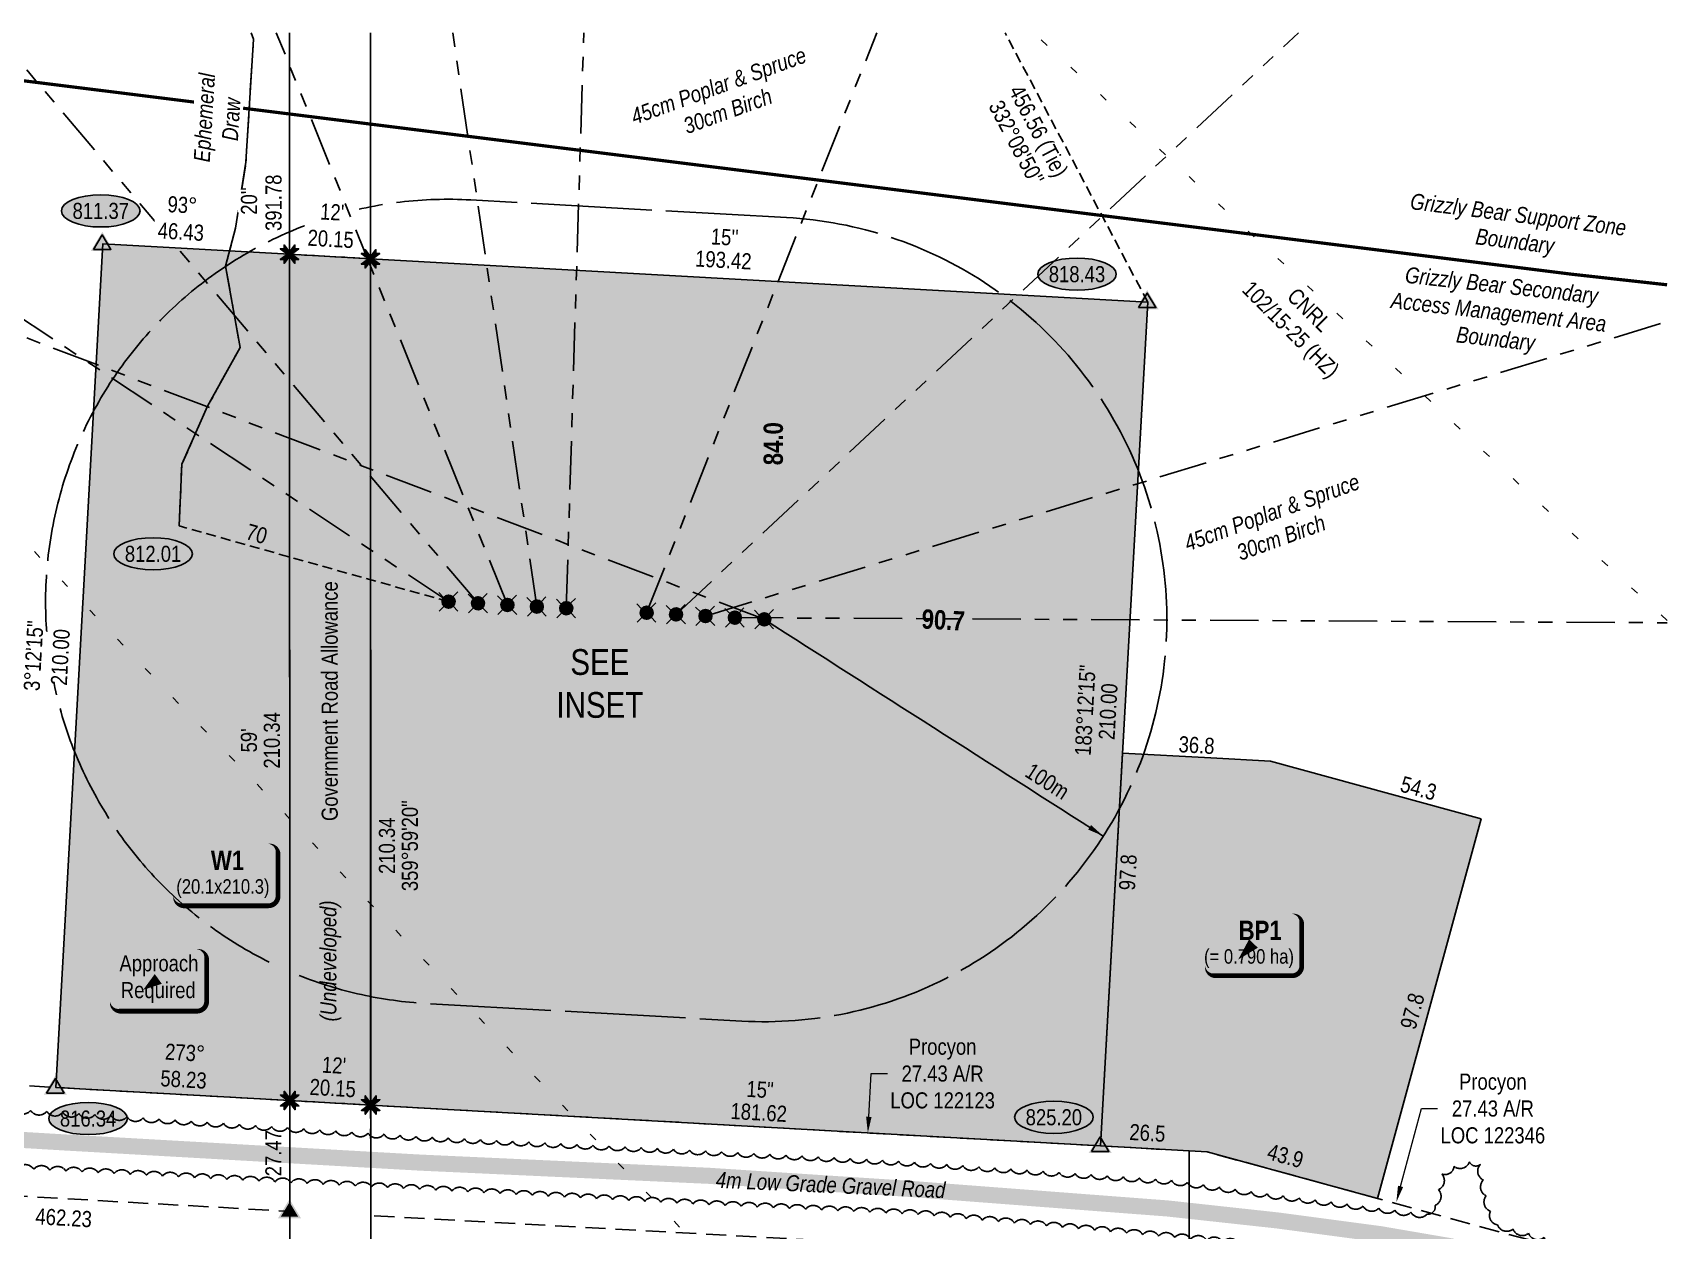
# Model space of a CAD drawing. Extents: x 498179 to 504650, y 6026245 to 6032974.
# Drawn here: x 502810 to 503829, y 6026960 to 6027703 of the extents above; entities that cross this region are included whole.
import ezdxf
from ezdxf.enums import TextEntityAlignment as Align

# ---------------------------------------------------------------- set-up
doc = ezdxf.new("R2010")
doc.units = 0
doc.header["$LTSCALE"] = 5
doc.header["$PDSIZE"] = 0.5
for name, pattern in [('0', [1, 1, 0]), ('DASHDOT2', [12.7, 6.35, -3.175, 0, -3.175]), ('foc-ACCESSROAD', [3.75, 2.5, -1.25]), ('foc-BUFFER', [16.75, 15, -1.75]), ('foc-DOT', [1, 0.2, -0.8]), ('foc-DRILLPATH', [14.75, 6, -1.75, 1.75, -1.75, 1.75, -1.75]), ('foc-TIELINE', [1.875, 1.25, -0.625]), ('foc-TOPO-ephemeral', [6.25, 3.125, -0.625, 0.625, -0.625, 0.625, -0.625]), ('foc-TRAV', [1.875, 1.25, -0.625])]:
    doc.linetypes.add(name, pattern=pattern)
doc.layers.get('Defpoints').update_dxf_attribs({"color": 9})
for name, color, linetype in [('AS-ROADS', 254, 'Continuous'), ('AS-WILDLIFE', 131, 'DASHDOT2'), ('AUX-BUFFER', 7, 'foc-BUFFER'), ('CG-NOTES', 7, 'Continuous'), ('DETAIL-HZ-Existing', 8, 'foc-DOT'), ('DETAIL-T', 7, 'Continuous'), ('DRILL-T', 8, 'Continuous'), ('F-AR', 190, 'foc-ACCESSROAD'), ('L-BD', 7, 'Continuous'), ('L-MON', 1, 'Continuous'), ('L-ROAD-T', 7, 'Continuous'), ('L-SEC', 7, 'Continuous'), ('L-TIE', 7, 'foc-TIELINE'), ('P-ELEVATION', 7, 'Continuous'), ('P-PDRILLPATH', 12, 'foc-DRILLPATH'), ('P-PROPOSED', 10, 'Continuous'), ('P-PROPOSED-H', 21, 'Continuous'), ('P-TEMP-BLOCKS', 250, 'Continuous'), ('P-TEMP-BLUE', 146, 'Continuous'), ('P-TEMP-BLUE-T', 146, 'Continuous'), ('P-TRAV', 4, 'foc-TRAV'), ('P-WORKAREA-COUNTY', 104, 'Continuous'), ('P-WORKAREA-COUNTY-H', 71, 'Continuous'), ('T-BUSH', 110, '0'), ('T-BUSH-T', 110, 'Continuous'), ('T-DRAW', 143, 'foc-TOPO-ephemeral'), ('T-TIE', 201, 'foc-TIELINE'), ('T-WATER-T', 170, 'Continuous')]:
    doc.layers.add(name, color=color, linetype=linetype)
for name, color, linetype, lineweight in [('F-AR-T', 190, 'Continuous', 9), ('T-TEXT', 48, 'Continuous', 18), ('T-TIE-T', 201, 'Continuous', 18)]:
    doc.layers.add(name, color=color, linetype=linetype, lineweight=lineweight)
doc.layers.add('P-TEMP-BLUE-H', color=7, linetype='Continuous', true_color=0x99e6ff)
doc.styles.add('240', font='ARIALN.TTF', dxfattribs={"height": 30})
doc.styles.add('80', font='ARIALN.TTF', dxfattribs={"height": 10})
doc.styles.add('80CG', font='ARIALN.TTF', dxfattribs={"height": 10})
doc.styles.add('80L', font='ARIALN.TTF', dxfattribs={"height": 10})
doc.styles.add('80LS', font='ARIALNI.TTF', dxfattribs={"height": 10})
doc.styles.add('BOLD', font='ARIALNB.TTF')
doc.styles.add('foc-LtypeFont', font='ARIALN.TTF', dxfattribs={"height": 7.35})
doc.styles.get("Standard").update_dxf_attribs({"font": 'ARIALN.TTF'})
doc.linetypes.add('foc-TOPO-flowdirection-NOLINE', pattern='A,0,[">",foc-LtypeFont,S=0.3,R=0,X=0,Y=-0.945],-20,[">",foc-LtypeFont,S=0.3,R=0,X=0,Y=-0.945],0', length=20)
doc.dimstyles.new('CG2011', dxfattribs={"dimscale": 5, "dimtxt": 9, "dimasz": 2, "dimexe": 0.2, "dimexo": 0.0625, "dimgap": 0.5, "dimtad": 0, "dimtih": 1, "dimtoh": 1, "dimzin": 0, "dimdsep": 46, "dimtxsty": '80CG', "dimcen": 0.1, "dimse1": 1, "dimse2": 1, "dimclrd": 256, "dimclrt": 256, "dimaunit": 1, "dimadec": 4, "dimazin": 0, "dimtfac": 0.06, "dimtofl": 0, "dimtmove": 0, "dimatfit": 1, "dimfxl": 0.2, "dimtolj": 1, "dimtzin": 0, "dimlwd": -1, "dimarcsym": 0})
doc.dimstyles.new('Compass 5 000', dxfattribs={"dimscale": 5, "dimtxt": 9, "dimasz": 2, "dimexe": 0.2, "dimexo": 0.0625, "dimgap": 0.5, "dimtad": 0, "dimtih": 1, "dimtoh": 1, "dimzin": 0, "dimdsep": 46, "dimtxsty": '80CG', "dimcen": 0.1, "dimse1": 1, "dimse2": 1, "dimclrd": 256, "dimclrt": 256, "dimaunit": 1, "dimadec": 4, "dimazin": 0, "dimtfac": 0.06, "dimtofl": 0, "dimtmove": 0, "dimatfit": 1, "dimfxl": 0.2, "dimtolj": 1, "dimtzin": 0, "dimlwd": -1, "dimarcsym": 0})

# ---------------------------------------------------------------- blocks, each defined once
blk = doc.blocks.new('*D80')
at = {"layer": 'Defpoints', "color": 0, "transparency": 16777216}
for p in [(503327.9, 6027020), (503361.3, 6027018.1), (503357.4, 6026950)]:
    blk.add_point(p, dxfattribs=at)
at = {"layer": 'F-AR-T', "transparency": 16777216}
for p, q in [((503328.5, 6027030), (503330, 6027056.8)), ((503330, 6027056.8), (503340, 6027056.8)), ((503323.5, 6026941.9), (503322.9, 6026931.9))]:
    blk.add_line(p, q, dxfattribs=at)
for points in [[(503326.8, 6027030.1), (503330.2, 6027029.9), (503327.9, 6027020)], [(503321.8, 6026942), (503325.1, 6026941.8), (503324, 6026951.9)]]:
    blk.add_solid(points, dxfattribs=at)
at = {"layer": 'F-AR-T', "transparency": 16777216, "insert": (503374.3, 6027056.8), "char_height": 10, "attachment_point": 5, "style": '80CG'}
blk.add_mtext('\\A1;Procyon\\P27.43 A/R\\PLOC 122123', dxfattribs=at)
blk = doc.blocks.new('*D81')
at = {"layer": 'Defpoints', "color": 0, "transparency": 16777216}
for p in [(503656, 6026977.1), (503758.7, 6026949.7), (503741, 6026883.5)]:
    blk.add_point(p, dxfattribs=at)
at = {"layer": 'F-AR-T', "transparency": 16777216}
for p, q in [((503658.6, 6026986.8), (503671.6, 6027035.1)), ((503671.6, 6027035.1), (503681.6, 6027035.1)), ((503635.8, 6026901.3), (503633.2, 6026891.7))]:
    blk.add_line(p, q, dxfattribs=at)
for points in [[(503657, 6026987.2), (503660.2, 6026986.4), (503656, 6026977.1)], [(503634.2, 6026901.8), (503637.4, 6026900.9), (503638.3, 6026911)]]:
    blk.add_solid(points, dxfattribs=at)
at = {"layer": 'F-AR-T', "transparency": 16777216, "insert": (503715.9, 6027035.1), "char_height": 10, "attachment_point": 5, "style": '80CG'}
blk.add_mtext('\\A1;Procyon\\P27.43 A/R\\PLOC 122346', dxfattribs=at)
blk = doc.blocks.new('STRIA')
blk.add_hatch(color=255).paths.add_polyline_path([(-0.04, 1.52), (-1.47, -0.87), (1.39, -0.87)])
blk = doc.blocks.new('STRIAA')
blk.add_blockref('STRIA', (0, 0))
blk = doc.blocks.new('STRIB')
at = {"color": 1}
blk.add_solid([(-1.12, -0.67), (-0.04, 1.13), (1.04, -0.67)], dxfattribs=at)
blk = doc.blocks.new('STRIBB')
blk.add_blockref('STRIB', (0, 0))
blk = doc.blocks.new('STRICC')
for name in ['STRIAA', 'STRIBB']:
    blk.add_blockref(name, (0, 0))
blk = doc.blocks.new('fdspike')
blk.add_blockref('STRICC', (0, 0))
blk = doc.blocks.new('TRIA')
blk.add_hatch(color=255).paths.add_polyline_path([(-0.04, 1.52), (-1.47, -0.87), (1.39, -0.87)])
blk = doc.blocks.new('TRIAA')
blk.add_blockref('TRIA', (0, 0))
blk = doc.blocks.new('TRIB')
at = {"color": 1}
blk.add_lwpolyline([(-1.12, -0.67), (-0.04, 1.13), (1.04, -0.67)], close=True, dxfattribs=at)
blk = doc.blocks.new('TRIBB')
blk.add_blockref('TRIB', (0, 0))
blk = doc.blocks.new('TRICC')
for name in ['TRIAA', 'TRIBB']:
    blk.add_blockref(name, (0, 0))
blk = doc.blocks.new('plspike')
blk.add_blockref('TRICC', (0, 0))
blk = doc.blocks.new('*U76')
at = {"true_color": 0x99e6ff}
h = blk.add_hatch(color=141, dxfattribs=at)
edge = h.paths.add_edge_path()
edge.add_line((-24, -20), (24, -20))
edge.add_arc((24, -14), 6, 270, 360)
edge.add_line((30, -14), (30, 12.5))
edge.add_arc((24, 12.5), 6, 0, 90)
edge.add_line((24, 18.5), (-24, 18.5))
edge.add_arc((-24, 12.5), 6, 90, 180)
edge.add_line((-30, 12.5), (-30, -14))
edge.add_arc((-24, -14), 6, 180, 270)
at = {"color": 250, "flags": 128}
blk.add_lwpolyline([(-24, -20, 3, 3, 0), (24, -20, 3, 3, 0.414214), (30, -14, 3, 3, 0), (30, 12.5, 3, 0, 0.414214), (24, 18.5, 0, 0, 0), (-24, 18.5, 0, 0, 0.414214), (-30, 12.5, 0, 0, 0), (-30, -14, 0, 3, 0.414214)], format="xyseb", close=True, dxfattribs=at)
at = {"flags": 128}
blk.add_lwpolyline([(-9.5, -10, 0, 7.5, 0), (0, 0, 0, 0, 0)], format="xyseb", dxfattribs=at)
at = {"color": 250}
for tag, p, height, style in [('TEMP_AREA_W1_001', (-9.2, 2.2), 12, 'BOLD'), ('ENTER_TEXT_001', (-30.7, -12.5), 9, '80')]:
    blk.add_attdef(tag, p, '', height=height, dxfattribs=dict(at, style=style))
blk = doc.blocks.new('*U92')
at = {"layer": 'P-ELEVATION'}
h = blk.add_hatch(color=111, dxfattribs=at)
h.dxf.hatch_style = 1
edge = h.paths.add_edge_path()
edge.add_ellipse((0, 0), major_axis=(-24.4, 0), ratio=0.410256, start_angle=0, end_angle=360)
at = {"layer": 'P-ELEVATION', "color": 7, "flags": 128}
blk.add_lwpolyline([(0, 0, 12.5, 0, 0), (16.2, 17.3, 0, 0, 0)], format="xyseb", dxfattribs=at)
at = {"layer": 'P-ELEVATION', "color": 7}
blk.add_ellipse((0, 0), major_axis=(-24.4, 0), ratio=0.410256, dxfattribs=at)
at = {"layer": 'P-ELEVATION', "style": '80'}
blk.add_attdef('ELEVATION', text='', height=10, dxfattribs=at).set_placement((0, 0), align=Align.MIDDLE_CENTER)
blk = doc.blocks.new('*U84')
h = blk.add_hatch(color=71)
edge = h.paths.add_edge_path()
edge.add_line((-26.5, -20), (26.5, -20))
edge.add_arc((26.5, -14), 6, 270, 360)
edge.add_line((32.5, -14), (32.5, 12.5))
edge.add_arc((26.5, 12.5), 6, 0, 90)
edge.add_line((26.5, 18.5), (-26.5, 18.5))
edge.add_arc((-26.5, 12.5), 6, 90, 180)
edge.add_line((-32.5, 12.5), (-32.5, -14))
edge.add_arc((-26.5, -14), 6, 180, 270)
at = {"color": 250, "flags": 128}
blk.add_lwpolyline([(-26.5, -20, 3, 3, 0), (26.5, -20, 3, 3, 0.414214), (32.5, -14, 3, 3, 0), (32.5, 12.5, 3, 0, 0.414214), (26.5, 18.5, 0, 0, 0), (-26.5, 18.5, 0, 0, 0.414214), (-32.5, 12.5, 0, 0, 0), (-32.5, -14, 0, 3, 0.414214)], format="xyseb", close=True, dxfattribs=at)
at = {"flags": 128}
blk.add_lwpolyline([(-15.8, -16.1, 0, 7.5, 0), (0, 0, 0, 0, 0)], format="xyseb", dxfattribs=at)
at = {"color": 250}
for tag, p, height, style in [('TEMP_AREA_W1_001', (-9.2, 2.2), 12, 'BOLD'), ('ENTER_TEXT_001', (-30.7, -12.5), 9, '80')]:
    blk.add_attdef(tag, p, '', height=height, dxfattribs=dict(at, style=style))
blk = doc.blocks.new('we')
at = {"layer": 'P-ELEVATION'}
h = blk.add_hatch(color=111, dxfattribs=at)
h.dxf.hatch_style = 1
edge = h.paths.add_edge_path()
edge.add_ellipse((0, 0), major_axis=(-24.4, 0), ratio=0.410256, start_angle=0, end_angle=360)
at = {"layer": 'P-ELEVATION', "color": 7, "flags": 128}
blk.add_lwpolyline([(0, 0, 12.5, 0, 0), (-12.4, -6.4, 0, 0, 0)], format="xyseb", dxfattribs=at)
at = {"layer": 'P-ELEVATION', "color": 7}
blk.add_ellipse((0, 0), major_axis=(-24.4, 0), ratio=0.410256, dxfattribs=at)
at = {"layer": 'P-ELEVATION', "style": '80'}
blk.add_attdef('ELEVATION', text='', height=10, dxfattribs=at).set_placement((0, 0), align=Align.MIDDLE_CENTER)
blk = doc.blocks.new('TEMP')
h = blk.add_hatch(color=255)
h.dxf.hatch_style = 1
h.paths.add_polyline_path([(0, 0.25), (-0.67, 1.15), (-0.67, 0.67), (-1.15, 0.67), (-0.25, 0), (-1.15, -0.67), (-0.67, -0.67), (-0.67, -1.15), (0, -0.25), (0.67, -1.15), (0.67, -0.67), (1.15, -0.67), (0.25, 0), (1.15, 0.67), (0.67, 0.67), (0.67, 1.15)])
h.paths.add_polyline_path([(0.57, 0.85), (0.57, 0.57), (0.85, 0.57), (0.08, 0), (0.85, -0.57), (0.57, -0.57), (0.57, -0.85), (0, -0.08), (-0.57, -0.85), (-0.57, -0.57), (-0.85, -0.57), (-0.08, 0), (-0.85, 0.57), (-0.57, 0.57), (-0.57, 0.85), (0, 0.08)], flags=16)
h = blk.add_hatch(color=1)
h.dxf.hatch_style = 1
h.paths.add_polyline_path([(0, 0.08), (-0.57, 0.85), (-0.57, 0.57), (-0.85, 0.57), (-0.08, 0), (-0.85, -0.57), (-0.57, -0.57), (-0.57, -0.85), (0, -0.08), (0.57, -0.85), (0.57, -0.57), (0.85, -0.57), (0.08, 0), (0.85, 0.57), (0.57, 0.57), (0.57, 0.85)])
at = {"color": 1}
for p, q in [((-0.08, 0), (0.08, 0)), ((0, 0.08), (0, -0.08))]:
    blk.add_line(p, q, dxfattribs=at)
at = {"color": 255, "flags": 128}
blk.add_lwpolyline([(-0.25, 0), (-1.15, 0.67), (-0.67, 0.67), (-0.67, 1.15), (0, 0.25), (0.67, 1.15), (0.67, 0.67), (1.15, 0.67), (0.25, 0), (1.15, -0.67), (0.67, -0.67), (0.67, -1.15), (0, -0.25), (-0.67, -1.15), (-0.67, -0.67), (-1.15, -0.67)], close=True, dxfattribs=at)
at = {"color": 1, "flags": 128}
blk.add_lwpolyline([(-0.08, 0), (-0.85, 0.57), (-0.57, 0.57), (-0.57, 0.85), (0, 0.08), (0.57, 0.85), (0.57, 0.57), (0.85, 0.57), (0.08, 0), (0.85, -0.57), (0.57, -0.57), (0.57, -0.85), (0, -0.08), (-0.57, -0.85), (-0.57, -0.57), (-0.85, -0.57)], close=True, dxfattribs=at)
blk = doc.blocks.new('WC')
at = {"layer": 'L-MON'}
h = blk.add_hatch(color=255, dxfattribs=at)
h.dxf.hatch_style = 1
edge = h.paths.add_edge_path()
edge.add_arc((0, 0), 0.9, 0, 360)
at = {"layer": 'L-MON', "color": 240, "flags": 128}
for points in [[(-0.62, 0.5), (-1.23, 1.12)], [(0.52, 0.61), (1.13, 1.21)], [(-1.18, -1.18), (-0.56, -0.57)], [(1.16, -1.18), (0.56, -0.57)]]:
    blk.add_lwpolyline(points, dxfattribs=at)
at = {"layer": 'L-MON', "color": 240}
for radius in [0.8, 0.373]:
    blk.add_circle((0, 0), radius, dxfattribs=at)
blk = doc.blocks.new('*U95')
h = blk.add_hatch(color=255)
edge = h.paths.add_edge_path()
edge.add_line((-24, -20), (24, -20))
edge.add_arc((24, -14), 6, 270, 360)
edge.add_line((30, -14), (30, 12.5))
edge.add_arc((24, 12.5), 6, 0, 90)
edge.add_line((24, 18.5), (-24, 18.5))
edge.add_arc((-24, 12.5), 6, 90, 180)
edge.add_line((-30, 12.5), (-30, -14))
edge.add_arc((-24, -14), 6, 180, 270)
at = {"color": 1, "flags": 128}
blk.add_lwpolyline([(-24, -20, 3, 3, 0), (24, -20, 3, 3, 0.414214), (30, -14, 3, 3, 0), (30, 12.5, 3, 0, 0.414214), (24, 18.5, 0, 0, 0), (-24, 18.5, 0, 0, 0.414214), (-30, 12.5, 0, 0, 0), (-30, -14, 0, 3, 0.414214)], format="xyseb", close=True, dxfattribs=at)
for points in [[(-27.2, -69.4, 0, 7.5, 0), (0, 0, 0, 0, 0)], [(-9.3, -6.7, 0, 7.5, 0), (0, 0, 0, 0, 0)]]:
    blk.add_lwpolyline(points, format="xyseb", dxfattribs=at)
at = {"color": 1, "style": '80'}
blk.add_attdef('ENTER_TEXT_001', (-26.8, -4.9), '', height=10, dxfattribs=at)

msp = doc.modelspace()

# ---------------------------------------------------------------- hatches: boundary and pattern name
at = {"layer": 'P-PROPOSED-H'}
h = msp.add_hatch(color=256, dxfattribs=at)
h.dxf.hatch_style = 1
h.paths.add_polyline_path([(502968.88, 6027565.644), (502968.981, 6027040.099), (502823.713, 6027048.229), (502853.035, 6027572.128)])
h = msp.add_hatch(color=256, dxfattribs=at)
h.dxf.hatch_style = 1
h.paths.add_polyline_path([(503019.146, 6027562.83), (503501.671, 6027535.824), (503472.349, 6027011.926), (503019.247, 6027037.285)])
at = {"layer": 'P-TEMP-BLUE-H'}
h = msp.add_hatch(color=256, dxfattribs=at)
h.dxf.hatch_style = 1
h.paths.add_polyline_path([(503708.669, 6027215.019), (503577.835, 6027250.8), (503540.769, 6027252.821), (503486.029, 6027255.891), (503472.348, 6027011.905), (503527.276, 6027008.825), (503538.508, 6027008.213), (503644.205, 6026979.306)])
at = {"layer": 'P-WORKAREA-COUNTY-H'}
h = msp.add_hatch(color=256, dxfattribs=at)
h.dxf.hatch_style = 1
h.paths.add_polyline_path([(503019.146, 6027562.83), (502968.88, 6027565.644), (502968.981, 6027040.099), (503019.247, 6027037.285)])

# ---------------------------------------------------------------- linework, layer by layer
at = {"layer": 'AS-ROADS', "const_width": 9.995, "flags": 128}
msp.add_lwpolyline([(503824.062, 6026915.799), (503689.688, 6026949.618), (503646.106, 6026957.11), (503582.016, 6026965.66), (503513.868, 6026973.088), (503356.768, 6026985.045), (503229.153, 6026993.363), (503049.761, 6027001.565), (502829.573, 6027014.058), (502732.506, 6027019.85)], dxfattribs=at)
at = {"layer": 'AS-WILDLIFE', "const_width": 1.999, "flags": 128}
msp.add_lwpolyline([(503824.062, 6027546.653), (503764.326, 6027553.29), (502732.506, 6027682.267)], dxfattribs=at)
at = {"layer": 'AUX-BUFFER', "color": 251, "linetype": 'foc-BUFFER', "flags": 128}
for points in [[(503277.4, 6027588.417), (503081.388, 6027599.352, 0.81567931), (502956.195, 6027126.094, 0.81567931)], [(502974.798, 6027117.783, 0.08122646), (503053.552, 6027100.396), (503249.565, 6027089.461, 1.00054156), (503277.4, 6027588.417)]]:
    msp.add_lwpolyline(points, format="xyb", dxfattribs=at)
at = {"layer": 'DETAIL-HZ-Existing', "ltscale": 5, "flags": 128}
for points in [[(503824.062, 6027338.268), (503815.354, 6027346.234), (503764.964, 6027392.491), (503715.399, 6027438.399), (503661.631, 6027489.106), (503614.792, 6027533.04), (503513.035, 6027627.031), (503462.195, 6027674.113), (503430.815, 6027703.121)], [(503314.905, 6026853.306), (503280.814, 6026888.557), (503185.106, 6026988.675), (503137.589, 6027037.884), (502993.713, 6027188.961), (502946.221, 6027239.195), (502900.38, 6027286.254), (502852.639, 6027336.488), (502802.321, 6027389.646), (502755.029, 6027439.806), (502732.506, 6027463.812)]]:
    msp.add_lwpolyline(points, dxfattribs=at)
at = {"layer": 'F-AR', "flags": 128}
for points in [[(502732.506, 6027053.334), (502968.981, 6027040.099), (502969.063, 6026971.305), (502732.506, 6026984.577)], [(503824.062, 6026860.845), (503817.051, 6026861.029), (503678.307, 6026898.955), (503527.426, 6026940.198), (503527.276, 6027008.825), (503538.508, 6027008.213), (503824.062, 6026930.118)]]:
    msp.add_lwpolyline(points, dxfattribs=at)
msp.add_lwpolyline([(503527.276, 6027008.825), (503527.425, 6026940.501), (503019.26, 6026968.639), (503019.247, 6027037.285), (503527.276, 6027008.825)], close=True, dxfattribs=at)
at = {"layer": 'L-SEC'}
for p, q in [((502968.853, 6027703.121), (502969.017, 6026853.306)), ((503019.119, 6027703.121), (503019.282, 6026853.306))]:
    msp.add_line(p, q, dxfattribs=at)
at = {"layer": 'L-TIE', "flags": 128}
msp.add_lwpolyline([(503501.671, 6027535.824), (503413.139, 6027703.121)], dxfattribs=at)
at = {"layer": 'P-PDRILLPATH', "flags": 128}
for points in [[(503122.415, 6027346.835), (503070.194, 6027703.121)], [(503140.676, 6027345.813), (503151.565, 6027703.121)], [(503190.571, 6027343.02), (503333.425, 6027703.121)], [(503208.833, 6027341.998), (503595.229, 6027703.121)], [(503245.356, 6027339.954), (503824.062, 6027336.773)]]:
    msp.add_lwpolyline(points, dxfattribs=at)
at = {"layer": 'P-PROPOSED'}
msp.add_lwpolyline([(502968.88, 6027565.644), (502968.981, 6027040.099), (502823.713, 6027048.229), (502853.035, 6027572.128)], close=True, dxfattribs=at)
at = {"layer": 'P-PROPOSED', "flags": 128}
msp.add_lwpolyline([(503019.146, 6027562.83), (503501.671, 6027535.824), (503472.349, 6027011.926), (503019.247, 6027037.285), (503019.146, 6027562.83)], dxfattribs=at)
at = {"layer": 'P-TEMP-BLUE', "flags": 128}
msp.add_lwpolyline([(503708.669, 6027215.019), (503577.835, 6027250.8), (503540.769, 6027252.821), (503486.029, 6027255.891), (503472.348, 6027011.905), (503527.276, 6027008.825), (503538.508, 6027008.213), (503644.205, 6026979.306)], close=True, dxfattribs=at)
at = {"layer": 'P-TRAV', "flags": 128}
for points in [[(502968.88, 6027565.644), (503019.146, 6027562.83)], [(502968.981, 6027040.099), (503019.247, 6027037.285)]]:
    msp.add_lwpolyline(points, dxfattribs=at)
at = {"layer": 'P-WORKAREA-COUNTY'}
msp.add_lwpolyline([(503019.146, 6027562.83), (502968.88, 6027565.644), (502968.981, 6027040.099), (503019.247, 6027037.285), (503019.146, 6027562.83)], dxfattribs=at)
at = {"layer": 'T-BUSH', "flags": 128}
for points in [[(503824.852, 6026933.964, -0.52056705), (503815.21, 6026936.597, -0.52056705), (503805.568, 6026939.23, -0.52056705), (503795.927, 6026941.862, -0.52056705), (503786.285, 6026944.495, -0.52056705), (503776.643, 6026947.127, -0.52056705), (503767.002, 6026949.76, -0.52056705), (503757.36, 6026952.393, -0.52056705), (503747.718, 6026955.025, -0.52056705), (503738.077, 6026957.658, -0.52056705), (503728.435, 6026960.29, -0.52056705), (503718.793, 6026962.923, -0.52056705), (503714.446, 6026971.328, -0.52056705), (503711.75, 6026980.912, -0.52056705), (503710.008, 6026990.753, -0.52056705), (503708.265, 6027000.595, -0.52056705), (503701.326, 6027002.049, -0.52056705), (503691.738, 6026999.227, -0.52056705), (503684.134, 6026994.572, -0.52056705), (503682.085, 6026984.79, -0.52056705), (503680.036, 6026975.008, -0.52056705), (503674.935, 6026969.514, -0.52056705), (503665.021, 6026970.783, -0.52056705), (503655.108, 6026972.052, -0.52056705), (503645.194, 6026973.322, -0.52056705), (503635.28, 6026974.591, -0.52056705), (503625.367, 6026975.86, -0.52056705), (503615.453, 6026977.13, -0.52056705), (503605.539, 6026978.399, -0.52056705), (503595.626, 6026979.669, -0.52056705), (503585.712, 6026980.938, -0.52056705), (503575.798, 6026982.207, -0.52056705), (503565.901, 6026983.598, -0.52056705), (503556.006, 6026985.01, -0.52056705), (503546.112, 6026986.422, -0.52056705), (503536.218, 6026987.835, -0.52056705), (503526.323, 6026989.247, -0.52056705), (503516.423, 6026990.598, -0.52056705), (503506.452, 6026991.297, -0.52056705), (503496.482, 6026991.996, -0.52056705), (503486.512, 6026992.695, -0.52056705), (503476.542, 6026993.394, -0.52056705), (503466.572, 6026994.093, -0.52056705), (503456.602, 6026994.793, -0.52056705), (503446.631, 6026995.492, -0.52056705), (503436.661, 6026996.191, -0.52056705), (503426.691, 6026996.89, -0.52056705), (503416.721, 6026997.589, -0.52056705), (503406.751, 6026998.288, -0.52056705), (503396.781, 6026998.987, -0.52056705), (503386.811, 6026999.686, -0.52056705), (503376.84, 6027000.385, -0.52056705), (503366.87, 6027001.084, -0.52056705), (503356.9, 6027001.783, -0.52056705), (503346.93, 6027002.482, -0.52056705), (503336.953, 6027003.066, -0.52056705), (503326.972, 6027003.592, -0.52056705), (503316.991, 6027004.118, -0.52056705), (503307.01, 6027004.643, -0.52056705), (503297.03, 6027005.169, -0.52056705), (503287.049, 6027005.695, -0.52056705), (503277.068, 6027006.221, -0.52056705), (503267.087, 6027006.747, -0.52056705), (503257.106, 6027007.272, -0.52056705), (503247.126, 6027007.798, -0.52056705), (503237.145, 6027008.324, -0.52056705), (503227.163, 6027008.832, -0.52056705), (503217.181, 6027009.334, -0.52056705), (503207.199, 6027009.836, -0.52056705), (503197.217, 6027010.338, -0.52056705), (503187.235, 6027010.84, -0.52056705), (503177.253, 6027011.342, -0.52056705), (503167.271, 6027011.845, -0.52056705), (503157.289, 6027012.347, -0.52056705), (503147.307, 6027012.849, -0.52056705), (503137.325, 6027013.351, -0.52056705), (503127.343, 6027013.853, -0.52056705), (503117.361, 6027014.355, -0.52056705), (503107.379, 6027014.857, -0.52056705), (503097.397, 6027015.36, -0.52056705), (503087.415, 6027015.862, -0.52056705), (503077.433, 6027016.364, -0.52056705), (503067.451, 6027016.866, -0.52056705), (503057.469, 6027017.368, -0.52056705), (503047.487, 6027017.87, -0.52056705), (503037.513, 6027018.51, -0.52056705), (503027.541, 6027019.19, -0.52056705), (503017.57, 6027019.869, -0.52056705), (503007.598, 6027020.549, -0.52056705), (502997.627, 6027021.228, -0.52056705), (502987.655, 6027021.908, -0.52056705), (502977.684, 6027022.588, -0.52056705), (502967.712, 6027023.267, -0.52056705), (502957.741, 6027023.947, -0.52056705), (502947.769, 6027024.626, -0.52056705), (502937.798, 6027025.306, -0.52056705), (502927.826, 6027025.986, -0.52056705), (502917.855, 6027026.665, -0.52056705), (502907.883, 6027027.345, -0.52056705), (502897.912, 6027028.024, -0.52056705), (502887.94, 6027028.704, -0.52056705), (502877.969, 6027029.383, -0.52056705), (502867.997, 6027030.063, -0.52056705), (502858.026, 6027030.743, -0.52056705), (502848.054, 6027031.422, -0.52056705), (502838.083, 6027032.102, -0.52056705), (502828.111, 6027032.781, -0.52056705), (502818.136, 6027033.394, -0.52056705), (502808.159, 6027033.993, -0.52056705), (502798.182, 6027034.591, -0.52056705), (502788.206, 6027035.189, -0.52056705), (502778.229, 6027035.787, -0.52056705), (502768.252, 6027036.386, -0.52056705), (502758.275, 6027036.984, -0.52056705), (502748.299, 6027037.582, -0.52056705), (502738.322, 6027038.18, -0.52056705), (502732.685, 6027038.518, -0.52056705)], [(503823.271, 6026895.864, 0.52056705), (503813.63, 6026898.5, 0.52056705), (503803.99, 6026901.136, 0.52056705), (503794.349, 6026903.772, 0.52056705), (503784.708, 6026906.407, 0.52056705), (503775.067, 6026909.043, 0.52056705), (503765.239, 6026910.762, 0.52056705), (503755.336, 6026912.112, 0.52056705), (503745.433, 6026913.461, 0.52056705), (503735.53, 6026914.811, 0.52056705), (503728.028, 6026911.478, 0.52056705), (503728.083, 6026901.484, 0.52056705), (503728.139, 6026891.49, 0.52056705), (503727.99, 6026881.554, 0.52056705), (503722.572, 6026873.156, 0.52056705), (503717.154, 6026864.757, 0.52056705), (503711.736, 6026856.358, 0.52056705), (503704.658, 6026852.958, 0.52056705), (503695.293, 6026856.45, 0.52056705), (503685.928, 6026859.941, 0.52056705), (503676.563, 6026863.432, 0.52056705), (503667.198, 6026866.923, 0.52056705), (503657.833, 6026870.414, 0.52056705), (503648.468, 6026873.905, 0.52056705), (503639.103, 6026877.396, 0.52056705), (503635.972, 6026885.79, 0.52056705), (503634.786, 6026895.714, 0.52056705), (503633.6, 6026905.638, 0.52056705), (503632.414, 6026915.563, 0.52056705), (503631.228, 6026925.487, 0.52056705), (503630.042, 6026935.411, 0.52056705), (503627.79, 6026944.253, 0.52056705), (503617.85, 6026945.292, 0.52056705), (503607.909, 6026946.331, 0.52056705), (503597.969, 6026947.37, 0.52056705), (503588.028, 6026948.409, 0.52056705), (503578.084, 6026949.409, 0.52056705), (503568.133, 6026950.341, 0.52056705), (503558.182, 6026951.273, 0.52056705), (503548.231, 6026952.205, 0.52056705), (503538.28, 6026953.137, 0.52056705), (503528.329, 6026954.069, 0.52056705), (503518.378, 6026955.002, 0.52056705), (503508.427, 6026955.934, 0.52056705), (503498.474, 6026956.845, 0.52056705), (503488.52, 6026957.744, 0.52056705), (503478.565, 6026958.644, 0.52056705), (503468.611, 6026959.543, 0.52056705), (503458.657, 6026960.443, 0.52056705), (503448.703, 6026961.342, 0.52056705), (503438.749, 6026962.241, 0.52056705), (503428.795, 6026963.141, 0.52056705), (503418.841, 6026964.04, 0.52056705), (503408.887, 6026964.94, 0.52056705), (503398.933, 6026965.839, 0.52056705), (503388.979, 6026966.738, 0.52056705), (503379.025, 6026967.638, 0.52056705), (503369.071, 6026968.537, 0.52056705), (503359.113, 6026969.385, 0.52056705), (503349.129, 6026969.844, 0.52056705), (503339.145, 6026970.303, 0.52056705), (503329.161, 6026970.762, 0.52056705), (503319.177, 6026971.221, 0.52056705), (503309.192, 6026971.681, 0.52056705), (503299.208, 6026972.14, 0.52056705), (503289.224, 6026972.599, 0.52056705), (503279.24, 6026973.058, 0.52056705), (503269.256, 6026973.517, 0.52056705), (503259.272, 6026973.977, 0.52056705), (503249.288, 6026974.436, 0.52056705), (503239.304, 6026974.895, 0.52056705), (503229.321, 6026975.374, 0.52056705), (503219.34, 6026975.907, 0.52056705), (503209.36, 6026976.44, 0.52056705), (503199.38, 6026976.974, 0.52056705), (503189.399, 6026977.507, 0.52056705), (503179.419, 6026978.041, 0.52056705), (503169.439, 6026978.574, 0.52056705), (503159.458, 6026979.108, 0.52056705), (503149.478, 6026979.641, 0.52056705), (503139.497, 6026980.174, 0.52056705), (503129.517, 6026980.708, 0.52056705), (503119.537, 6026981.241, 0.52056705), (503109.556, 6026981.775, 0.52056705), (503099.576, 6026982.308, 0.52056705), (503089.595, 6026982.841, 0.52056705), (503079.615, 6026983.375, 0.52056705), (503069.635, 6026983.908, 0.52056705), (503059.654, 6026984.442, 0.52056705), (503049.674, 6026984.975, 0.52056705), (503039.693, 6026985.495, 0.52056705), (503029.711, 6026986.009, 0.52056705), (503019.73, 6026986.523, 0.52056705), (503009.749, 6026987.037, 0.52056705), (502999.767, 6026987.551, 0.52056705), (502989.786, 6026988.065, 0.52056705), (502979.804, 6026988.579, 0.52056705), (502969.823, 6026989.093, 0.52056705), (502959.841, 6026989.607, 0.52056705), (502949.86, 6026990.121, 0.52056705), (502939.879, 6026990.635, 0.52056705), (502929.897, 6026991.149, 0.52056705), (502919.916, 6026991.663, 0.52056705), (502909.934, 6026992.176, 0.52056705), (502899.953, 6026992.69, 0.52056705), (502889.972, 6026993.204, 0.52056705), (502879.99, 6026993.718, 0.52056705), (502870.009, 6026994.232, 0.52056705), (502860.027, 6026994.746, 0.52056705), (502850.046, 6026995.26, 0.52056705), (502840.065, 6026995.774, 0.52056705), (502830.083, 6026996.288, 0.52056705), (502820.102, 6026996.802, 0.52056705), (502810.124, 6026997.383, 0.52056705), (502800.15, 6026998.022, 0.52056705), (502790.176, 6026998.661, 0.52056705), (502780.202, 6026999.3, 0.52056705), (502770.227, 6026999.939, 0.52056705), (502760.253, 6027000.578, 0.52056705), (502750.279, 6027001.217, 0.52056705), (502740.305, 6027001.856, 0.52056705), (502732.314, 6027002.368, 0.52056705)]]:
    msp.add_lwpolyline(points, format="xyb", dxfattribs=at)
at = {"layer": 'T-DRAW', "flags": 128}
msp.add_lwpolyline([(502900.406, 6027396.89), (502902.011, 6027435.298), (502918.031, 6027471.208), (502918.003, 6027471.19), (502938.196, 6027507.798), (502929.223, 6027558.3), (502935.436, 6027581.78), (502941.818, 6027622.898), (502946.463, 6027699.135), (502945.137, 6027703.121)], dxfattribs=at)
at = {"layer": 'T-DRAW', "linetype": 'foc-TOPO-flowdirection-NOLINE', "flags": 128}
msp.add_lwpolyline([(502900.406, 6027396.89), (502902.011, 6027435.298), (502918.031, 6027471.208), (502918.003, 6027471.19), (502938.196, 6027507.798), (502929.223, 6027558.3), (502935.436, 6027581.78), (502941.818, 6027622.898), (502946.463, 6027699.135), (502945.137, 6027703.121)], dxfattribs=at)
at = {"layer": 'T-TIE'}
msp.add_line((503067.63, 6027349.901), (502900.406, 6027396.89), dxfattribs=at)

# ---------------------------------------------------------------- block references
at = {"layer": 'CG-NOTES'}
ref = msp.add_blockref('*U95', (502887.417, 6027115.618), dxfattribs=at)
ref.add_attrib('ENTER_TEXT_001', 'Approach', (502863.293, 6027120.339), dxfattribs={"layer": '0', "color": 1, "height": 10, "style": '80'})
ref.add_attrib('ENTER_TEXT_002', 'Required', (502864.156, 6027103.672), dxfattribs={"layer": '0', "color": 1, "height": 10, "style": '80'})
at = {"layer": 'L-BD', "xscale": 0.99946331, "yscale": 0.99946331, "zscale": 0.99946331}
for name, p, values in [('we', (502851.701, 6027592.557), {'ELEVATION': '811.37'}), ('we', (503457.734, 6027553.265), {'ELEVATION': '818.43'}), ('*U92', (502884.169, 6027379.612), {'ELEVATION': '812.01'}), ('we', (503443.369, 6027029.728), {'ELEVATION': '825.20'}), ('we', (502843.843, 6027028.916), {'ELEVATION': '816.34'})]:
    msp.add_blockref(name, p, dxfattribs=at).add_auto_attribs(values)
at = {"layer": 'L-MON'}
for name, p, xscale, yscale, zscale in [('plspike', (502852.846, 6027571.98), 4.997316549999957, 4.997316549999957, 12.49999999999981), ('plspike', (503501.506, 6027535.845), 4.997316549999957, 4.997316549999957, 12.49999999999981), ('WC', (503067.63, 6027349.901), 4.997316549999998, 4.997316549999998, 12.49329137499993), ('WC', (503085.891, 6027348.879), 4.997316549999998, 4.997316549999998, 12.49329137499993), ('WC', (503104.153, 6027347.857), 4.997316549999998, 4.997316549999998, 12.49329137499993), ('WC', (503122.415, 6027346.835), 4.997316549999998, 4.997316549999998, 12.49329137499993), ('WC', (503140.676, 6027345.813), 4.997316549999998, 4.997316549999998, 12.49329137499993), ('WC', (503190.571, 6027343.02), 4.997316549999998, 4.997316549999998, 12.49329137499993), ('WC', (503208.833, 6027341.998), 4.997316549999998, 4.997316549999998, 12.49329137499993), ('WC', (503227.095, 6027340.976), 4.997316549999998, 4.997316549999998, 12.49329137499993), ('WC', (503245.356, 6027339.954), 4.997316549999998, 4.997316549999998, 12.49329137499993), ('WC', (503263.618, 6027338.932), 4.997316549999998, 4.997316549999998, 12.49329137499993), ('plspike', (502823.703, 6027048.078), 4.997316549999957, 4.997316549999957, 12.49999999999981), ('TEMP', (502968.981, 6027040.099), 4.997316549999973, 4.997316549999973, 4.997316549999973), ('TEMP', (503019.247, 6027037.285), 4.997316549999973, 4.997316549999973, 4.997316549999973), ('plspike', (503472.348, 6027011.905), 4.997316549999957, 4.997316549999957, 12.49999999999981), ('fdspike', (502969.063, 6026971.305), 4.997316549999957, 4.997316549999957, 12.49999999999981)]:
    msp.add_blockref(name, p, dxfattribs=dict(at, xscale=xscale, yscale=yscale, zscale=zscale))
at = {"layer": 'P-TEMP-BLOCKS', "xscale": 0.99946331, "yscale": 0.99946331, "zscale": 0.99946331}
for name, p, values in [('*U84', (502929.268, 6027181.038), {'TEMP_AREA_W1_001': 'W1', 'ENTER_TEXT_001': '(20.1x210.3)'}), ('*U76', (503567.265, 6027137.585), {'TEMP_AREA_W1_001': 'BP1', 'ENTER_TEXT_001': '(= 0.790 ha)'})]:
    msp.add_blockref(name, p, dxfattribs=at).add_auto_attribs(values)

# ---------------------------------------------------------------- texts
at = {"layer": 'AUX-BUFFER', "style": '80CG'}
msp.add_text('100m', height=9.9946, rotation=327.411627, dxfattribs=at).set_placement((503439.393, 6027238.353), align=Align.MIDDLE_CENTER)
at = {"layer": 'DETAIL-T', "color": 3, "insert": (503161.538, 6027298.979), "char_height": 15.9914, "width": 63.60197, "attachment_point": 5, "style": '80CG'}
msp.add_mtext('SEE\\PINSET', dxfattribs=at)
at = {"layer": 'DRILL-T', "insert": (503578.123, 6027562.021), "char_height": 10, "attachment_point": 1, "rotation": 315.019144, "style": '80L'}
msp.add_mtext_dynamic_manual_height_columns('\\pi23.131;CNRL\\P\\pi0.35477;102/15-25 (HZ)', width=76.45988, gutter_width=49.946, heights=[0], dxfattribs=at)
at = {"layer": 'L-BD', "style": '80L'}
for s, height, rotation, p in [("332°08'50''", 9.99463, 297.8531, (503420.206, 6027634.933)), ('456.56 (Tie)', 9.99463, 297.8531, (503432.798, 6027641.587)), ("12'", 9.9946, 356.8118, (502996.515, 6027062.084)), ('20.15', 9.9946, 356.8118, (502995.723, 6027047.864)), ('27.47', 9.9946, 90.0687, (502958.779, 6027007.402)), ('462.23', 9.9946, 356.7889, (502828.694, 6026967.324))]:
    msp.add_text(s, height=height, rotation=rotation, dxfattribs=at).set_placement(p, align=Align.MIDDLE)
at = {"layer": 'L-BD'}
for s, rotation, p in [("15''", 356.811511, (503239.005, 6027576.288)), ('193.42', 356.811511, (503238.212, 6027562.067)), ('183°12\'15"', 86.814749, (503462.793, 6027282.44)), ('210.00', 86.814749, (503477.013, 6027281.649)), ('210.34', 90.011053, (502957.895, 6027263.759)), ("59'", 90.011053, (502943.653, 6027263.756)), ('359°59\'20"', 90.011053, (503043.578, 6027198.325)), ('210.34', 90.011053, (503029.335, 6027198.323)), ('15"', 356.811815, (503260.964, 6027046.943)), ('181.62', 356.811815, (503260.171, 6027032.723))]:
    msp.add_text(s, height=9.9946, rotation=rotation, dxfattribs=at).set_placement(p, align=Align.MIDDLE_CENTER)
at = {"layer": 'L-BD', "color": 3, "style": 'BOLD'}
msp.add_text('84.0', height=11.9936, rotation=89.928, dxfattribs=at).set_placement((503275.163, 6027434.604))
at = {"layer": 'L-BD', "color": 3, "insert": (503361.672, 6027345.243), "char_height": 11.9936, "width": 27.38437, "attachment_point": 1, "rotation": 356.806935, "style": 'BOLD', "bg_fill": 1, "box_fill_scale": 1.2, "bg_fill_color": 21, "bg_fill_transparency": 0}
msp.add_mtext('90.7', dxfattribs=at)
at = {"layer": 'L-BD', "insert": (502904.299, 6027074.828), "char_height": 9.9946, "width": 29.18012, "attachment_point": 2, "rotation": 356.795818, "bg_fill": 1, "box_fill_scale": 1.2, "bg_fill_color": 21, "bg_fill_transparency": 0}
msp.add_mtext('273° 58.23', dxfattribs=at)
at = {"layer": 'L-ROAD-T', "insert": (502988.806, 6027288.106), "char_height": 9.99463, "width": 148.52638, "attachment_point": 2, "rotation": 90.011053, "style": '80L', "bg_fill": 1, "box_fill_scale": 1.2, "bg_fill_color": 71, "bg_fill_transparency": 0}
msp.add_mtext('Government Road Allowance', dxfattribs=at)
at = {"layer": 'P-TEMP-BLUE-T'}
for s, rotation, p in [('36.8', 356.790562, (503531.982, 6027260.833)), ('54.3', 344.704539, (503669.768, 6027234.052)), ('97.8', 86.790562, (503489.309, 6027181.809)), ('97.8', 74.704539, (503665.903, 6027095.627)), ('26.5', 356.790562, (503501.453, 6027020.022)), ('43.9', 344.704539, (503587.121, 6027005.757))]:
    msp.add_text(s, height=9.9946, rotation=rotation, dxfattribs=at).set_placement(p, align=Align.MIDDLE_CENTER)
at = {"layer": 'T-BUSH-T', "char_height": 9.99463, "width": 114.3701, "attachment_point": 2, "rotation": 20, "style": '80LS'}
for insert in [(503233.479, 6027675.006), (503576.985, 6027410.064)]:
    msp.add_mtext('45cm Poplar & Spruce\\P30cm Birch', dxfattribs=dict(at, insert=insert))
at = {"layer": 'T-TEXT', "insert": (502987.968, 6027126.792), "char_height": 9.99463, "width": 13.11795, "attachment_point": 2, "rotation": 90.011053, "style": '80LS', "bg_fill": 1, "box_fill_scale": 1.2, "bg_fill_color": 71, "bg_fill_transparency": 0}
msp.add_mtext('(Undeveloped)', dxfattribs=at)
at = {"layer": 'T-TEXT', "insert": (503233.846, 6026995.939), "char_height": 9.99463, "attachment_point": 1, "rotation": 357.382045, "style": '80L'}
msp.add_mtext_dynamic_manual_height_columns('{\\fArial Narrow|b0|i1|c0|p34;4m Low Grade Gravel Road}', width=143.13859, gutter_width=49.946, heights=[0], dxfattribs=at)
at = {"layer": 'T-TIE-T', "style": '80L'}
msp.add_text('70', height=9.9946, rotation=344.304945, dxfattribs=at).set_placement((502948.507, 6027392.004), align=Align.MIDDLE)

# ---------------------------------------------------------------- dimensions: what is measured, and where the dimension line sits
at = {"layer": 'F-AR-T'}
for base, p1, p2, angle, text, picture, middle in [((503327.921, 6027020.017), (503357.383, 6026950.01), (503361.258, 6027018.121), 86.743752, 'Procyon\\P27.43 A/R\\PLOC 122123', '*D80', (503374.313, 6027056.765)), ((503656.043, 6026977.141), (503740.963, 6026883.538), (503758.661, 6026949.685), 75.021206, 'Procyon\\P27.43 A/R\\PLOC 122346', '*D81', (503715.851, 6027035.099))]:
    dim = msp.add_linear_dim(base=base, p1=p1, p2=p2, angle=angle, text=text, dimstyle='Compass 5 000', dxfattribs=at)
    dim.commit()
    dim.dimension.update_dxf_attribs({"geometry": picture, "text_midpoint": middle, "dimtype": 161})

# ---------------------------------------------------------------- leaders
at = {"layer": 'AUX-BUFFER', "linetype": 'Continuous', "path_type": 1}
msp.add_leader([(503474.01, 6027204.362), (503263.483, 6027338.939)], dimstyle='CG2011', override={"dimasz": 2, "dimgap": 0.5, "dimtad": 0}, dxfattribs=at)

# ---------------------------------------------------------------- next in the draw order: texts
at = {"layer": 'AS-WILDLIFE', "insert": (503730.474, 6027580.564), "char_height": 9.98935, "attachment_point": 5, "rotation": 352.874984, "style": '240', "bg_fill": 3, "box_fill_scale": 1.2, "bg_fill_color": 256, "bg_fill_transparency": 0}
msp.add_mtext_dynamic_manual_height_columns('{\\fArial Narrow|b0|i1|c0|p34;Grizzly Bear Support Zone Boundary}', width=134.66202, gutter_width=44.952, heights=[0], dxfattribs=at)
at = {"layer": 'L-BD', "char_height": 9.9946, "attachment_point": 2, "style": '80L', "bg_fill": 3, "box_fill_scale": 1.2, "bg_fill_color": 256, "bg_fill_transparency": 0}
for s, insert, width, rotation in [("20''", (502938.716, 6027598.721), 10.2093, 90.0111), ("12' 20.15", (502995.653, 6027596.819), 29.17777, 356.8115)]:
    msp.add_mtext(s, dxfattribs=dict(at, insert=insert, width=width, rotation=rotation))
at = {"layer": 'L-BD', "insert": (502804.968, 6027316.594), "char_height": 9.9946, "width": 26.59616, "attachment_point": 2, "rotation": 86.816157, "bg_fill": 3, "box_fill_scale": 1.2, "bg_fill_color": 256, "bg_fill_transparency": 0}
msp.add_mtext('3°12\'15"\\P210.00', dxfattribs=at)
at = {"layer": 'T-WATER-T', "insert": (502909.339, 6027622.874), "char_height": 9.99463, "attachment_point": 1, "rotation": 86.513392, "style": '80L', "bg_fill": 3, "box_fill_scale": 1.2, "bg_fill_color": 256, "bg_fill_transparency": 0}
msp.add_mtext_dynamic_manual_height_columns('\\pi0.31107;{\\fArial Narrow|b0|i1|c0|p34;Ephemeral\\P\\pi14.57;Draw}', width=55.91987, gutter_width=49.946, heights=[0], dxfattribs=at)

# ---------------------------------------------------------------- next in the draw order: linework, layer by layer
at = {"layer": 'P-PDRILLPATH', "flags": 128}
for points in [[(503067.63, 6027349.901), (502732.506, 6027572.482)], [(503263.618, 6027338.932), (502732.506, 6027541.595)]]:
    msp.add_lwpolyline(points, dxfattribs=at)

# ---------------------------------------------------------------- next in the draw order: block references
at = {"layer": 'L-MON', "xscale": 4.997316549999973, "yscale": 4.997316549999973, "zscale": 4.997316549999973}
for p in [(502968.88, 6027565.644), (503019.146, 6027562.83)]:
    msp.add_blockref('TEMP', p, dxfattribs=at)

# ---------------------------------------------------------------- next in the draw order: texts
at = {"layer": 'AS-WILDLIFE', "insert": (503719.35, 6027528.273), "char_height": 9.99471, "attachment_point": 5, "rotation": 353.659808, "style": '240', "bg_fill": 3, "box_fill_scale": 1.2, "bg_fill_color": 256, "bg_fill_transparency": 0}
msp.add_mtext_dynamic_manual_height_columns('{\\fArial Narrow|b0|i1|c0|p34;Grizzly Bear Secondary Access Management Area Boundary}', width=134.10328, gutter_width=44.952, heights=[0], dxfattribs=at)
at = {"layer": 'L-BD', "insert": (502953.956, 6027597.602), "char_height": 9.9946, "width": 35.20121, "attachment_point": 2, "rotation": 90.0111, "style": '80L', "bg_fill": 3, "box_fill_scale": 1.15, "bg_fill_color": 256, "bg_fill_true_color": 256, "bg_fill_transparency": 0}
msp.add_mtext('391.78', dxfattribs=at)

# ---------------------------------------------------------------- next in the draw order: linework, layer by layer
at = {"layer": 'P-PDRILLPATH', "flags": 128}
for points in [[(503085.891, 6027348.879), (502786.324, 6027703.121)], [(503104.153, 6027347.857), (502960.69, 6027703.121)], [(503227.095, 6027340.976), (503824.062, 6027523.824)]]:
    msp.add_lwpolyline(points, dxfattribs=at)

# ---------------------------------------------------------------- next in the draw order: texts
at = {"layer": 'L-BD', "insert": (502902.626, 6027601.283), "char_height": 9.9946, "width": 29.17777, "attachment_point": 2, "rotation": 356.811511, "bg_fill": 3, "box_fill_scale": 1.2, "bg_fill_color": 256, "bg_fill_transparency": 0}
msp.add_mtext('93° 46.43', dxfattribs=at)

doc.saveas('drawing.dxf')
